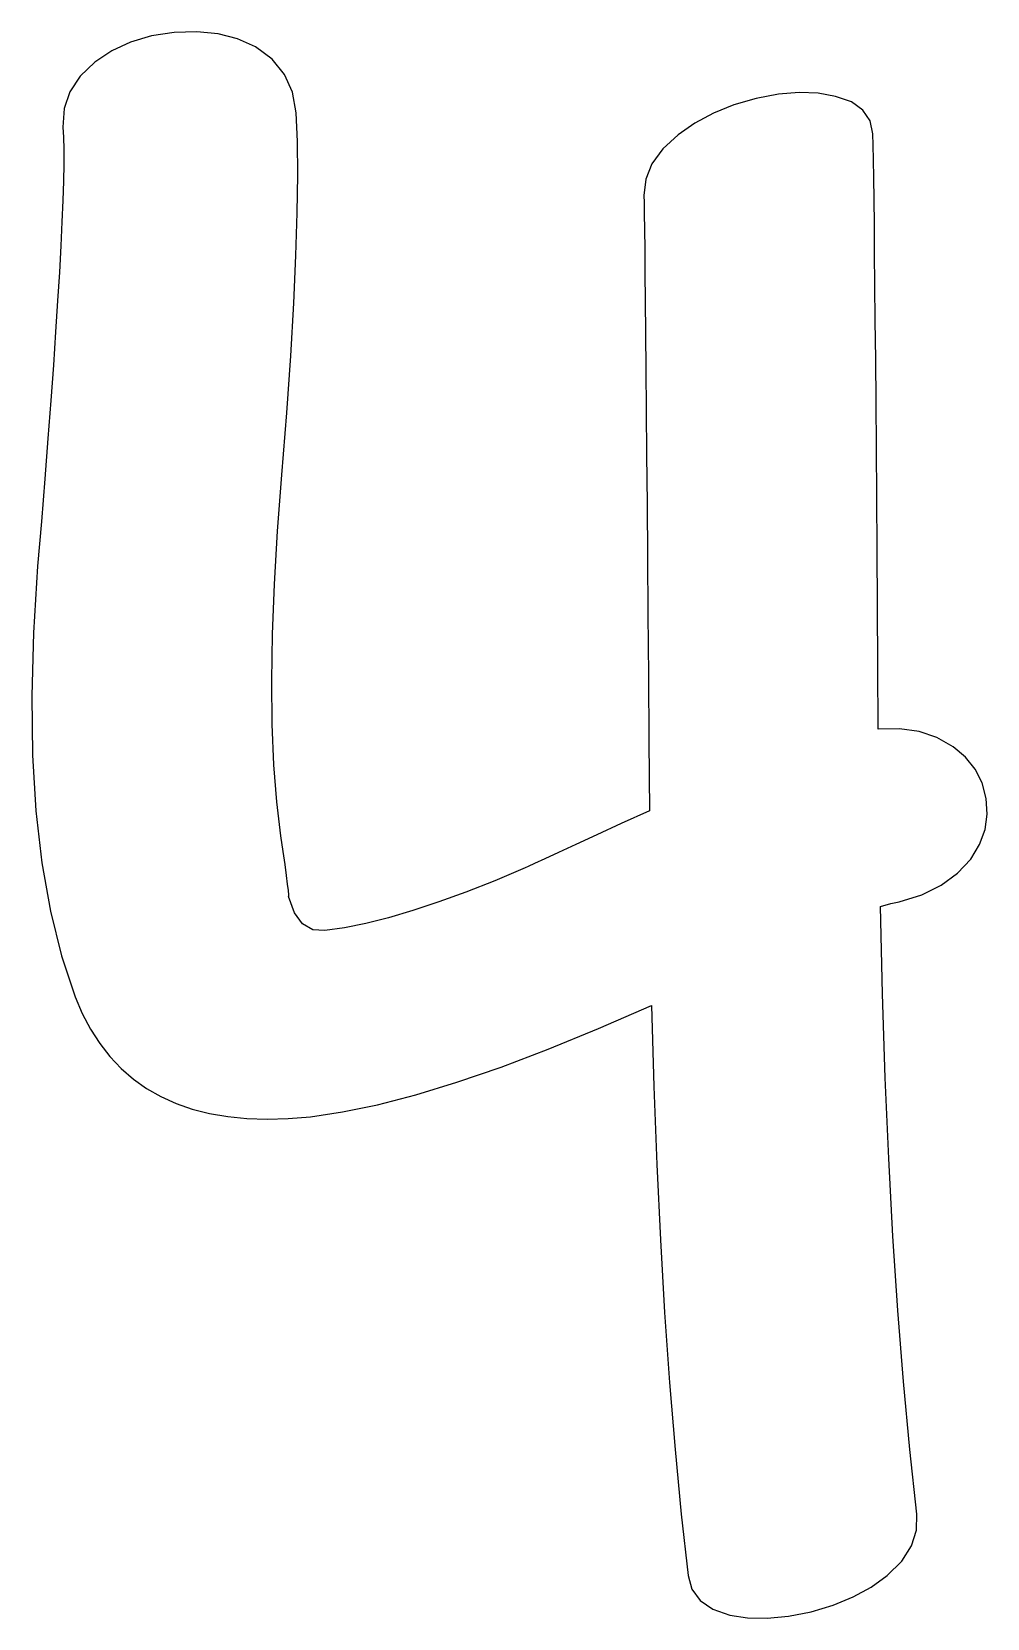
# Model space of a CAD drawing. Extents: x 0 to 12.1, y 0 to 20.
import ezdxf

# ---------------------------------------------------------------- set-up
doc = ezdxf.new("R2010")
doc.units = 0
doc.layers.get('0').update_dxf_attribs({"linetype": 'CONTINUOUS'})

msp = doc.modelspace()

# ---------------------------------------------------------------- linework, layer by layer
at = {"color": 0}
for p, q in [((2.108, 20.024), (1.819, 20.014)), ((2.375, 19.997), (2.108, 20.024)), ((1.271, 19.892), (1.033, 19.782)), ((1.533, 19.97), (1.271, 19.892)), ((1.819, 20.014), (1.533, 19.97)), ((2.621, 19.933), (2.375, 19.997)), ((2.847, 19.833), (2.621, 19.933)), ((3.056, 19.677), (2.847, 19.833)), ((0.819, 19.639), (0.633, 19.463)), ((1.033, 19.782), (0.819, 19.639)), ((3.212, 19.486), (3.056, 19.677)), ((0.633, 19.463), (0.503, 19.267)), ((3.313, 19.26), (3.212, 19.486)), ((0.503, 19.267), (0.431, 19.053)), ((3.361, 19), (3.313, 19.26)), ((9.448, 19.234), (9.167, 19.181)), ((9.708, 19.257), (9.448, 19.234)), ((9.948, 19.248), (9.708, 19.257)), ((10.167, 19.208), (9.948, 19.248)), ((0.431, 19.053), (0.417, 18.819)), ((8.886, 19.1), (8.628, 18.997)), ((9.167, 19.181), (8.886, 19.1)), ((10.368, 19.137), (10.167, 19.208)), ((10.514, 19.035), (10.368, 19.137)), ((10.604, 18.901), (10.514, 19.035)), ((0.417, 18.819), (0.424, 18.694)), ((3.377, 18.64), (3.361, 19)), ((8.393, 18.871), (8.181, 18.722)), ((8.628, 18.997), (8.393, 18.871)), ((10.639, 18.736), (10.604, 18.901)), ((0.424, 18.694), (0.427, 18.538)), ((3.381, 18.22), (3.377, 18.64)), ((8.181, 18.722), (7.987, 18.544)), ((10.642, 18.594), (10.639, 18.736)), ((0.427, 18.538), (0.427, 18.354)), ((7.987, 18.544), (7.851, 18.358)), ((10.646, 18.409), (10.642, 18.594)), ((0.427, 18.354), (0.423, 18.14)), ((3.375, 17.739), (3.381, 18.22)), ((7.851, 18.358), (7.772, 18.162)), ((10.65, 18.18), (10.646, 18.409)), ((0.423, 18.14), (0.415, 17.896)), ((7.772, 18.162), (7.75, 17.958)), ((10.654, 17.907), (10.65, 18.18)), ((0.415, 17.896), (0.404, 17.623)), ((7.75, 17.958), (7.752, 17.868)), ((7.752, 17.868), (7.754, 17.725)), ((10.658, 17.591), (10.654, 17.907)), ((0.404, 17.623), (0.39, 17.321)), ((3.358, 17.198), (3.375, 17.739)), ((7.754, 17.725), (7.757, 17.529)), ((7.757, 17.529), (7.76, 17.28)), ((10.662, 17.23), (10.658, 17.591)), ((0.39, 17.321), (0.372, 16.99)), ((7.76, 17.28), (7.763, 16.979)), ((10.666, 16.826), (10.662, 17.23)), ((3.33, 16.597), (3.358, 17.198)), ((0.372, 16.99), (0.35, 16.628)), ((7.763, 16.979), (7.766, 16.626)), ((10.67, 16.378), (10.666, 16.826)), ((0.35, 16.628), (0.324, 16.238)), ((7.766, 16.626), (7.77, 16.219)), ((3.291, 15.935), (3.33, 16.597)), ((0.324, 16.238), (0.296, 15.818)), ((7.77, 16.219), (7.774, 15.76)), ((10.675, 15.887), (10.67, 16.378)), ((0.296, 15.818), (0.263, 15.369)), ((3.241, 15.213), (3.291, 15.935)), ((10.679, 15.352), (10.675, 15.887)), ((7.774, 15.76), (7.779, 15.249)), ((0.263, 15.369), (0.227, 14.89)), ((7.779, 15.249), (7.784, 14.685)), ((10.684, 14.773), (10.679, 15.352)), ((3.181, 14.431), (3.241, 15.213)), ((0.227, 14.89), (0.187, 14.382)), ((7.784, 14.685), (7.789, 14.068)), ((10.688, 14.15), (10.684, 14.773)), ((3.126, 13.721), (3.181, 14.431)), ((0.187, 14.382), (0.144, 13.845)), ((7.789, 14.068), (7.794, 13.398)), ((10.693, 13.484), (10.688, 14.15)), ((0.144, 13.845), (0.097, 13.278)), ((3.086, 13.052), (3.126, 13.721)), ((10.698, 12.774), (10.693, 13.484)), ((0.097, 13.278), (0.044, 12.437)), ((7.794, 13.398), (7.8, 12.676)), ((3.061, 12.423), (3.086, 13.052)), ((7.8, 12.676), (7.806, 11.902)), ((10.703, 12.02), (10.698, 12.774)), ((0.044, 12.437), (0.023, 11.642)), ((3.052, 11.833), (3.061, 12.423)), ((10.708, 11.222), (10.703, 12.02)), ((3.058, 11.284), (3.052, 11.833)), ((7.806, 11.902), (7.813, 11.074)), ((0.023, 11.642), (0.033, 10.893)), ((3.079, 10.774), (3.058, 11.284)), ((10.976, 11.229), (10.708, 11.222)), ((11.222, 11.194), (10.976, 11.229)), ((7.813, 11.074), (7.819, 10.194)), ((11.448, 11.118), (11.222, 11.194)), ((11.653, 11), (11.448, 11.118)), ((0.033, 10.893), (0.076, 10.191)), ((11.809, 10.871), (11.653, 11)), ((11.931, 10.719), (11.809, 10.871)), ((3.115, 10.305), (3.079, 10.774)), ((12.017, 10.544), (11.931, 10.719)), ((12.069, 10.347), (12.017, 10.544)), ((3.167, 9.875), (3.115, 10.305)), ((12.083, 10.149), (12.069, 10.347)), ((0.076, 10.191), (0.151, 9.535)), ((7.464, 10.031), (7.154, 9.889)), ((7.819, 10.194), (7.464, 10.031)), ((12.056, 9.955), (12.083, 10.149)), ((3.195, 9.681), (3.167, 9.875)), ((7.154, 9.889), (6.889, 9.767)), ((11.986, 9.767), (12.056, 9.955)), ((3.22, 9.515), (3.195, 9.681)), ((6.67, 9.667), (6.497, 9.587)), ((6.889, 9.767), (6.67, 9.667)), ((11.875, 9.583), (11.986, 9.767)), ((0.151, 9.535), (0.259, 8.926)), ((3.239, 9.377), (3.22, 9.515)), ((6.25, 9.472), (5.867, 9.311)), ((6.287, 9.49), (6.25, 9.472)), ((6.369, 9.528), (6.287, 9.49)), ((6.497, 9.587), (6.369, 9.528)), ((11.709, 9.404), (11.875, 9.583)), ((3.253, 9.267), (3.239, 9.377)), ((3.263, 9.186), (3.253, 9.267)), ((5.867, 9.311), (5.503, 9.168)), ((11.258, 9.133), (11.503, 9.253)), ((11.503, 9.253), (11.709, 9.404)), ((3.268, 9.133), (3.263, 9.186)), ((3.339, 8.907), (3.264, 9.111)), ((3.264, 9.111), (3.268, 9.108)), ((3.268, 9.108), (3.268, 9.133)), ((5.159, 9.042), (4.833, 8.934)), ((5.503, 9.168), (5.159, 9.042)), ((10.736, 8.986), (10.865, 9.021)), ((10.865, 9.021), (10.972, 9.042)), ((10.972, 9.042), (11.258, 9.133)), ((0.259, 8.926), (0.398, 8.364)), ((3.441, 8.767), (3.339, 8.907)), ((4.527, 8.844), (4.24, 8.772)), ((4.833, 8.934), (4.527, 8.844)), ((10.761, 7.885), (10.736, 8.986)), ((3.569, 8.692), (3.441, 8.767)), ((3.722, 8.681), (3.569, 8.692)), ((3.971, 8.717), (3.722, 8.681)), ((4.24, 8.772), (3.971, 8.717)), ((0.398, 8.364), (0.569, 7.847)), ((0.569, 7.847), (0.661, 7.635)), ((10.796, 6.825), (10.761, 7.885)), ((0.661, 7.635), (0.765, 7.438)), ((7.175, 7.444), (7.847, 7.736)), ((7.847, 7.736), (7.876, 6.715)), ((0.765, 7.438), (0.881, 7.257)), ((6.542, 7.185), (7.175, 7.444)), ((0.881, 7.257), (1.01, 7.091)), ((1.01, 7.091), (1.152, 6.941)), ((5.946, 6.959), (6.542, 7.185)), ((1.152, 6.941), (1.306, 6.808)), ((1.306, 6.808), (1.473, 6.689)), ((5.389, 6.767), (5.946, 6.959)), ((10.84, 5.805), (10.796, 6.825)), ((1.473, 6.689), (1.653, 6.587)), ((4.389, 6.484), (4.87, 6.609)), ((4.87, 6.609), (5.389, 6.767)), ((7.876, 6.715), (7.912, 5.729)), ((1.653, 6.587), (1.845, 6.5)), ((1.845, 6.5), (2.049, 6.429)), ((2.049, 6.429), (2.267, 6.374)), ((3.946, 6.392), (4.389, 6.484)), ((2.267, 6.374), (2.497, 6.334)), ((2.497, 6.334), (2.739, 6.31)), ((2.739, 6.31), (2.994, 6.302)), ((2.994, 6.302), (3.261, 6.31)), ((3.261, 6.31), (3.542, 6.333)), ((3.542, 6.333), (3.946, 6.392)), ((7.912, 5.729), (7.957, 4.778)), ((10.892, 4.826), (10.84, 5.805)), ((10.954, 3.889), (10.892, 4.826)), ((7.957, 4.778), (8.01, 3.861)), ((8.01, 3.861), (8.072, 2.979)), ((11.025, 2.991), (10.954, 3.889)), ((8.072, 2.979), (8.142, 2.132)), ((11.105, 2.135), (11.025, 2.991)), ((8.142, 2.132), (8.219, 1.319)), ((11.194, 1.319), (11.105, 2.135)), ((8.219, 1.319), (8.306, 0.542)), ((11.192, 1.115), (11.194, 1.319)), ((11.129, 0.917), (11.192, 1.115)), ((11.004, 0.726), (11.129, 0.917)), ((10.819, 0.542), (11.004, 0.726)), ((8.306, 0.542), (8.354, 0.37)), ((10.619, 0.398), (10.819, 0.542)), ((8.354, 0.37), (8.458, 0.229)), ((8.458, 0.229), (8.618, 0.12)), ((10.14, 0.169), (10.392, 0.274)), ((10.392, 0.274), (10.619, 0.398)), ((8.618, 0.12), (8.833, 0.042)), ((8.833, 0.042), (9.059, 0.008)), ((9.059, 0.008), (9.306, 0.003)), ((9.306, 0.003), (9.573, 0.029)), ((9.573, 0.029), (9.861, 0.083)), ((9.861, 0.083), (10.14, 0.169))]:
    msp.add_line(p, q, dxfattribs=at)

doc.saveas('drawing.dxf')
